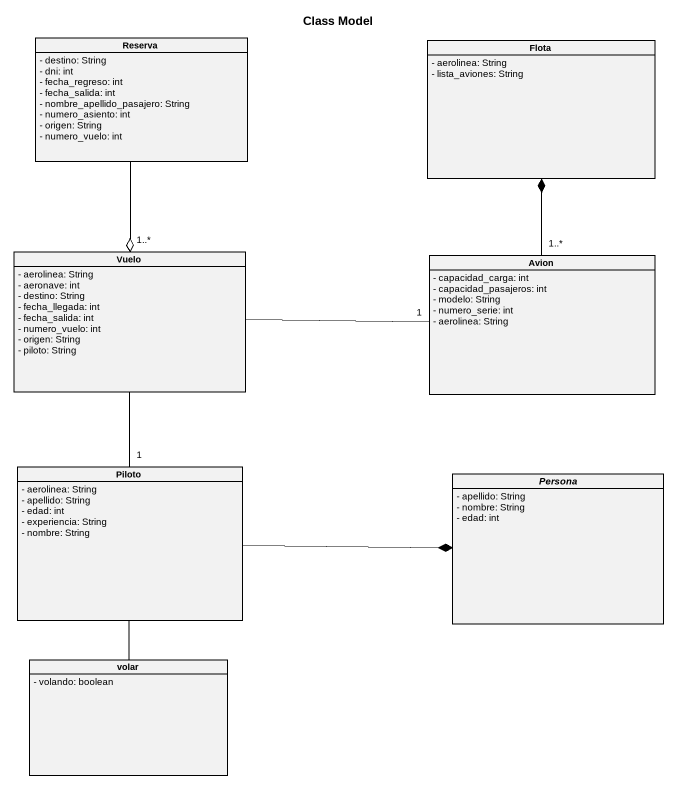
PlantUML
@startuml
title Class Model
hide circle
hide empty members
skinparam classAttributeIconSize 0
class Reserva {
  - destino: String
  - dni: int
  - fecha_regreso: int
  - fecha_salida: int
  - nombre_apellido_pasajero: String
  - numero_asiento: int
  - origen: String
  - numero_vuelo: int
}
class Flota {
  - aerolinea: String
  - lista_aviones: String
}
class Vuelo {
  - aerolinea: String
  - aeronave: int
  - destino: String
  - fecha_llegada: int
  - fecha_salida: int
  - numero_vuelo: int
  - origen: String
  - piloto: String
}
class Avion {
  - capacidad_carga: int
  - capacidad_pasajeros: int
  - modelo: String
  - numero_serie: int
  - aerolinea: String
}
class Piloto {
  - aerolinea: String
  - apellido: String
  - edad: int
  - experiencia: String
  - nombre: String
}
abstract class Persona {
  - apellido: String
  - nombre: String
  - edad: int
}
class volar {
  - volando: boolean
}
Reserva --o "1..*" Vuelo
Vuelo -right- "1" Avion
Avion "1..*" -up-* Flota
Piloto "1" -up- Vuelo
Piloto -right-* Persona
volar -up- Piloto
@enduml
